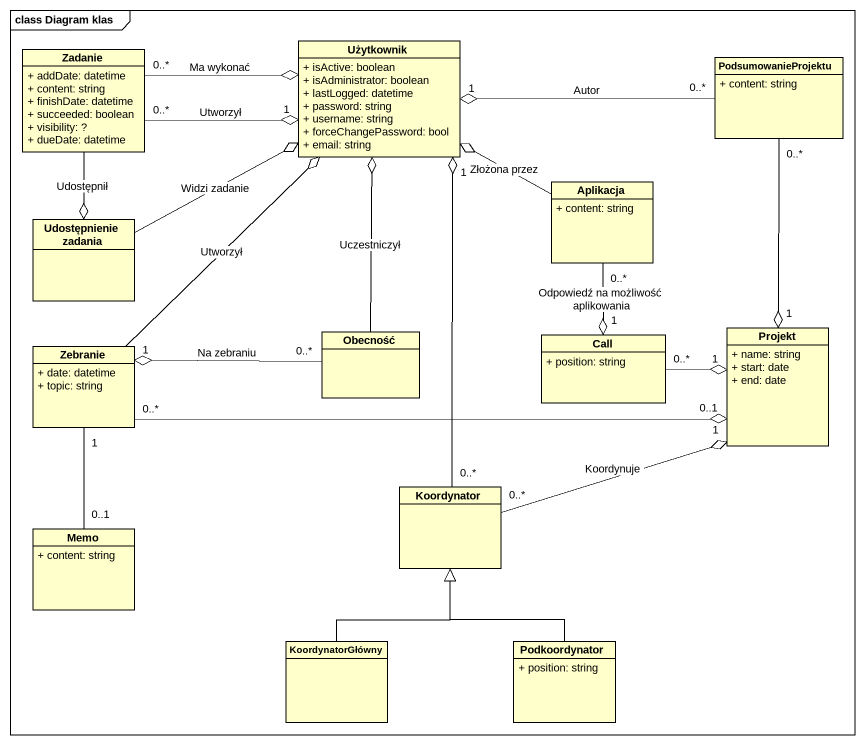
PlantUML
@startuml
mainframe class Diagram klas
hide circle
hide empty members
skinparam classAttributeIconSize 0
class Zadanie {
  + addDate: datetime
  + content: string
  + finishDate: datetime
  + succeeded: boolean
  + visibility: ?
  + dueDate: datetime
}
class Użytkownik {
  + isActive: boolean
  + isAdministrator: boolean
  + lastLogged: datetime
  + password: string
  + username: string
  + forceChangePassword: bool
  + email: string
}
class PodsumowanieProjektu {
  + content: string
}
class "Udostępnienie zadania" as Udostępnienie_zadania
class Aplikacja {
  + content: string
}
class Zebranie {
  + date: datetime
  + topic: string
}
class Obecność
class Call {
  + position: string
}
class Projekt {
  + name: string
  + start: date
  + end: date
}
class Koordynator
class Memo {
  + content: string
}
class KoordynatorGłówny
class Podkoordynator {
  + position: string
}
Zadanie "0..*" -right-o Użytkownik : Ma wykonać
Zadanie "0..*" -right-o "1" Użytkownik : Utworzył
Zadanie --o Udostępnienie_zadania : Udostępnił
PodsumowanieProjektu "0..*" -left-o "1" Użytkownik : Autor
PodsumowanieProjektu "0..*" --o "1" Projekt
Udostępnienie_zadania -right-o Użytkownik : Widzi zadanie
Aplikacja -left-o Użytkownik : Złożona przez
Aplikacja "0..*" --o "1" Call : Odpowiedź na możliwość aplikowania
Zebranie -up-o Użytkownik : Utworzył
Zebranie "0..*" -right-o "0..1" Projekt
Zebranie "1" -- "0..1" Memo
Obecność -up-o Użytkownik : Uczestniczył
Obecność "0..*" -left-o "1" Zebranie : Na zebraniu
Call "0..*" -right-o "1" Projekt
Koordynator "0..*" -up-o "1" Użytkownik
Koordynator "0..*" -right-o "1" Projekt : Koordynuje
KoordynatorGłówny -up-|> Koordynator
Podkoordynator -up-|> Koordynator
@enduml
